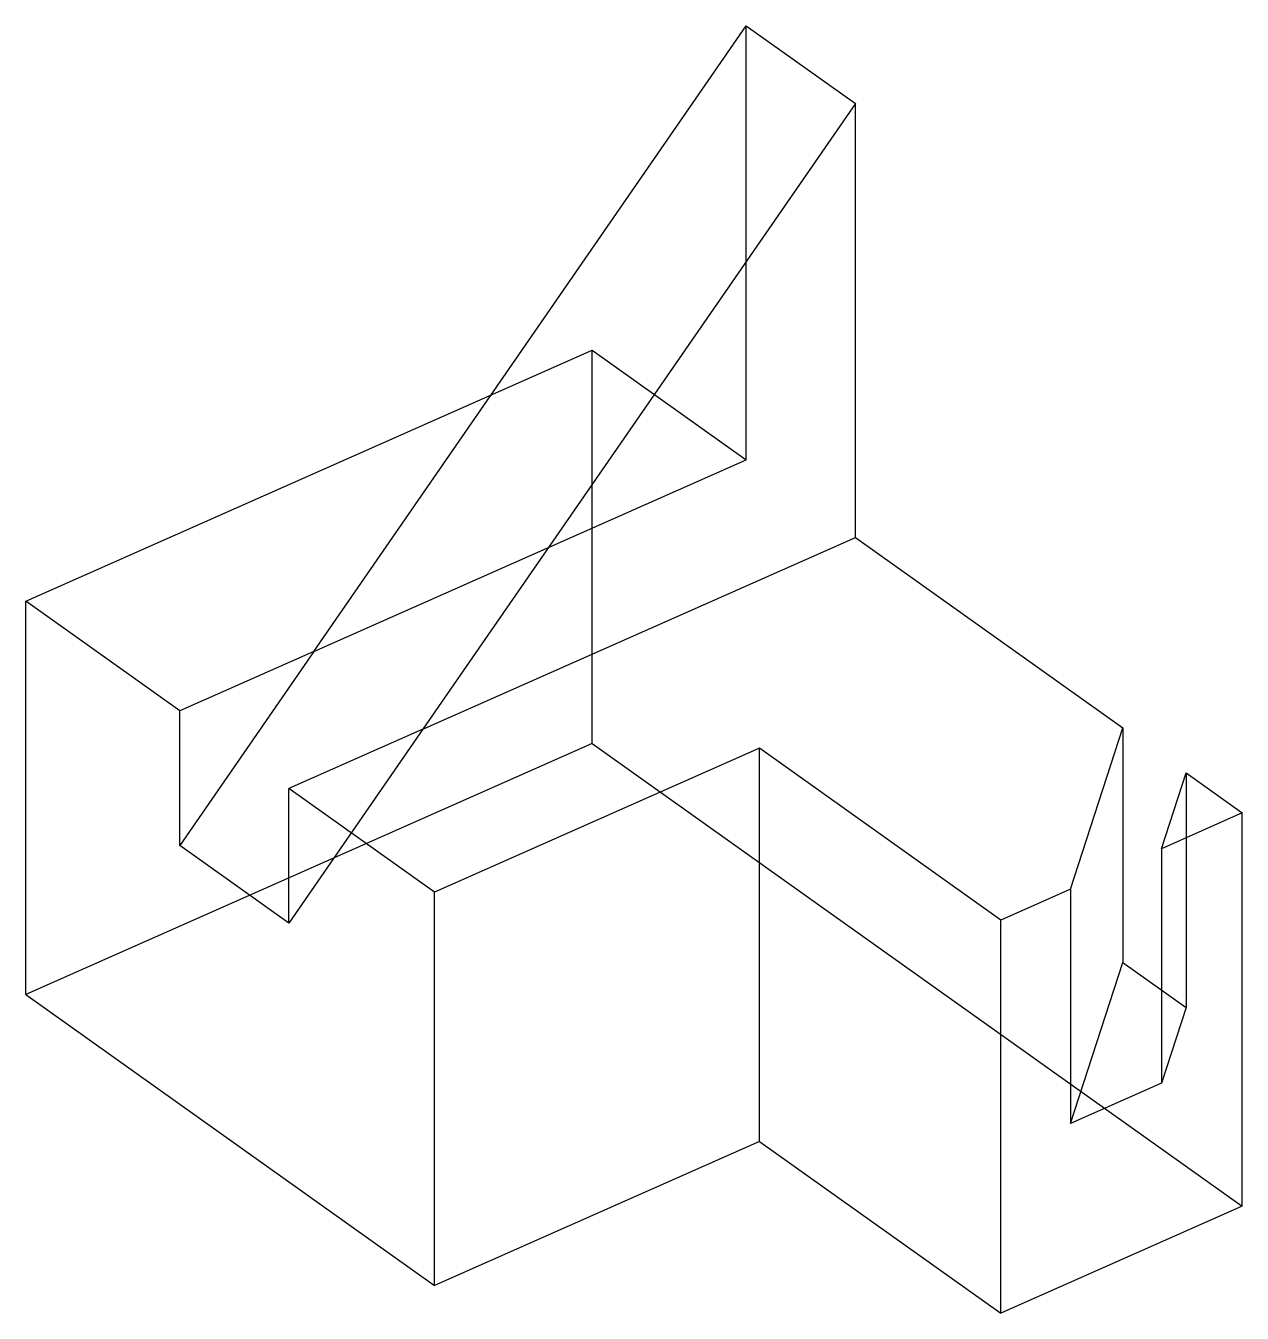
# Model space of a CAD drawing. Extents: x 196 to 331, y 114 to 256.
import ezdxf

# ---------------------------------------------------------------- set-up
doc = ezdxf.new("R2010")
doc.units = 0
doc.header["$MEASUREMENT"] = 0
doc.layers.get('0').update_dxf_attribs({"linetype": 'CONTINUOUS'})
doc.layers.add('1', color=7, linetype='CONTINUOUS')

msp = doc.modelspace()

# ---------------------------------------------------------------- linework, layer by layer
at = {"color": 7, "linetype": 'CONTINUOUS'}
for p, q in [((227.950605, 187.000362), (275.837768, 256.26593)), ((275.837768, 256.26593), (287.922378, 247.666727)), ((275.837768, 208.221228), (275.837768, 256.26593)), ((287.922378, 247.666727), (240.035214, 178.401159)), ((287.922378, 199.622025), (287.922378, 247.666727)), ((196.059183, 192.569212), (258.776308, 220.361873)), ((258.776308, 176.837615), (258.776308, 220.361873)), ((258.776308, 220.361873), (275.837768, 208.221228)), ((227.950605, 187.000362), (275.837768, 208.221228)), ((240.035214, 178.401159), (287.922378, 199.622025)), ((287.922378, 199.622025), (317.550756, 178.538974)), ((196.059183, 149.044954), (196.059183, 192.569212)), ((213.120644, 180.428567), (196.059183, 192.569212)), ((213.120644, 165.549819), (213.120644, 180.428567)), ((311.745995, 160.708195), (317.550756, 178.538974)), ((317.550756, 178.538974), (317.550756, 152.589784)), ((258.776308, 176.837615), (196.059183, 149.044954)), ((258.776308, 176.837615), (330.764659, 125.611927)), ((277.310306, 176.292661), (241.336089, 160.350935)), ((277.310306, 132.768403), (277.310306, 176.292661)), ((304.021751, 157.28525), (277.310306, 176.292661)), ((321.813144, 165.169383), (324.545271, 173.561796)), ((324.545271, 173.561796), (324.545271, 147.612606)), ((324.545271, 173.561796), (330.764659, 169.136185)), ((241.336089, 160.350935), (225.205253, 171.829364)), ((225.205253, 156.950616), (225.205253, 171.829364)), ((330.764659, 169.136185), (321.813144, 165.169383)), ((330.764659, 125.611927), (330.764659, 169.136185)), ((225.205253, 156.950616), (213.120644, 165.549819)), ((321.813144, 165.169383), (321.813144, 139.220193)), ((241.336089, 116.826677), (241.336089, 160.350935)), ((311.745995, 160.708195), (304.021751, 157.28525)), ((311.745995, 160.708195), (311.745995, 134.759005)), ((304.021751, 113.760992), (304.021751, 157.28525)), ((311.745995, 134.759005), (317.550756, 152.589784)), ((317.550756, 152.589784), (324.545271, 147.612606)), ((196.059183, 149.044954), (241.336089, 116.826677)), ((324.545271, 147.612606), (321.813144, 139.220193)), ((321.813144, 139.220193), (311.745995, 134.759005)), ((277.310306, 132.768403), (241.336089, 116.826677)), ((277.310306, 132.768403), (304.021751, 113.760992)), ((330.764659, 125.611927), (304.021751, 113.760992))]:
    msp.add_line(p, q, dxfattribs=at)
at = {"layer": '1', "color": 7, "linetype": 'CONTINUOUS'}
for p, q in [((227.950605, 187.000362), (213.120644, 180.428567)), ((227.950605, 187.000362), (213.120644, 165.549819)), ((240.035214, 178.401159), (225.205253, 171.829364)), ((240.035214, 178.401159), (225.205253, 156.950616))]:
    msp.add_line(p, q, dxfattribs=at)

doc.saveas('drawing.dxf')
